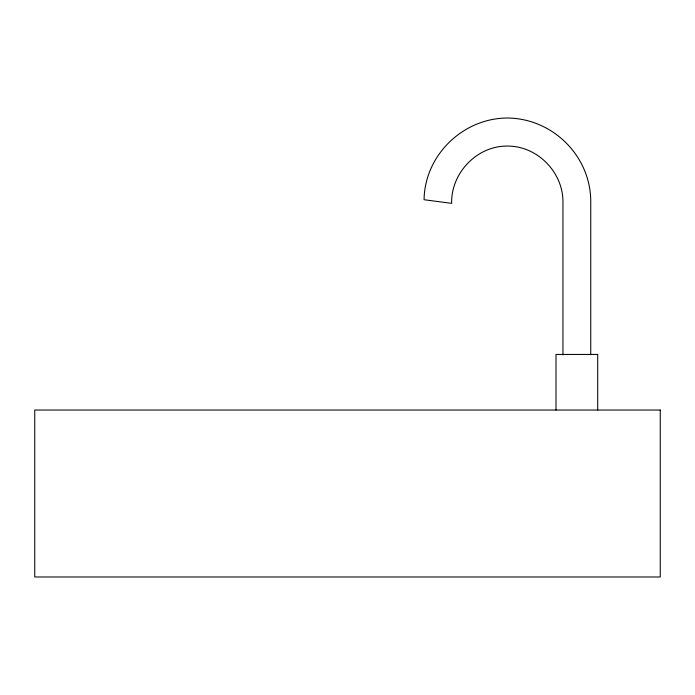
<?xml version="1.0" encoding="UTF-8"?>
<svg xmlns="http://www.w3.org/2000/svg" width="695" height="695" viewBox="0 0 695 695"><rect width="100%" height="100%" fill="white"/><g stroke="black" fill="none" stroke-linecap="round" stroke-linejoin="round"><path stroke-width="1.04" d="M597.7 410.041L597.7 354.441L556 354.441L556 410.041M590.75 354.702L590.75 200.629C590.211 155.524 552.36 118.341 507.35 118.02C462.992 118.176 424.671 155.185 424.072 199.726L451.628 203.357C450.968 173.046 476.839 145.82 507.35 146.063C537.452 145.846 563.384 172.447 562.95 202.453L562.95 354.902M660.25 410.041L34.75 410.041L34.75 576.98L660.25 576.98L660.25 410.041"/></g></svg>
